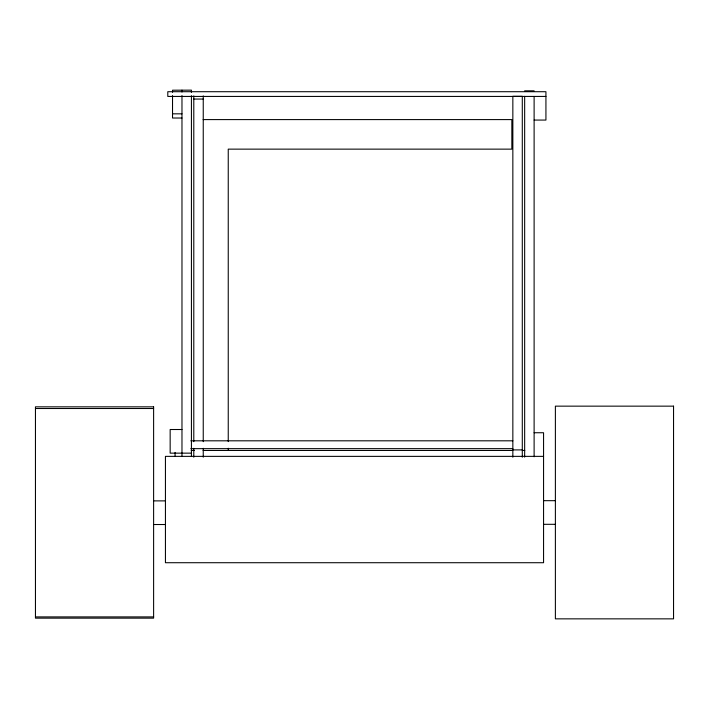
<?xml version="1.0" encoding="UTF-8"?>
<svg xmlns="http://www.w3.org/2000/svg" width="709" height="709" viewBox="0 0 709 709"><rect width="100%" height="100%" fill="white"/><g stroke="black" fill="none" stroke-linecap="round" stroke-linejoin="round"><path stroke-width="1.06" d="M172.526 92.303L172.526 90.203L191.43 90.149L191.43 92.365M524.66 90.823L534.116 90.823M545.93 96.433L167.794 96.433L167.794 91.709L545.93 91.709L545.93 120.069L534.116 120.069M193.796 99.056L203.244 99.056M172.526 113.83L181.974 113.83M181.974 118.022L172.526 118.022L172.526 95.573M203.128 119.591L511.845 119.591L511.845 149.138L228.245 149.138L228.245 441.601M35.45 408.508L153.614 408.508M181.974 429.512L170.16 429.512L170.16 453.148L191.43 453.148M534.116 432.738L543.564 432.738L543.564 562.716L165.436 562.716L165.436 456.366L543.564 456.366M190.827 440.812L512.846 440.812M190.827 448.646L512.846 448.646M512.846 449.905L522.294 449.905M191.182 450.463L194.399 450.463M203.075 450.463L512.616 450.463M522.568 450.463L524.784 450.463M543.564 500.678L555.386 500.678M153.614 500.882L165.436 500.882M543.564 524.314L555.386 524.314M153.614 524.518L165.436 524.518M35.45 616.901L153.614 616.901M534.116 96.433L534.116 456.773M524.66 96.353L524.66 457.119M522.294 457.225L522.294 96.3L512.846 96.3L512.846 457.225M228.245 448.248L228.245 450.463M203.244 95.892L203.244 441.672M203.244 448.301L203.244 457.19M193.796 95.892L193.796 441.672M193.796 448.301L193.796 457.19M191.43 95.688L191.43 456.454M181.974 90.149L181.974 92.028M181.974 95.573L181.974 456.454M175.07 452.431L175.07 456.366M673.55 406.151L555.386 406.151L555.386 618.851L673.55 618.851L673.55 406.151M153.614 406.842L35.45 406.842L35.45 618.151L153.614 618.151L153.614 406.842"/></g></svg>
